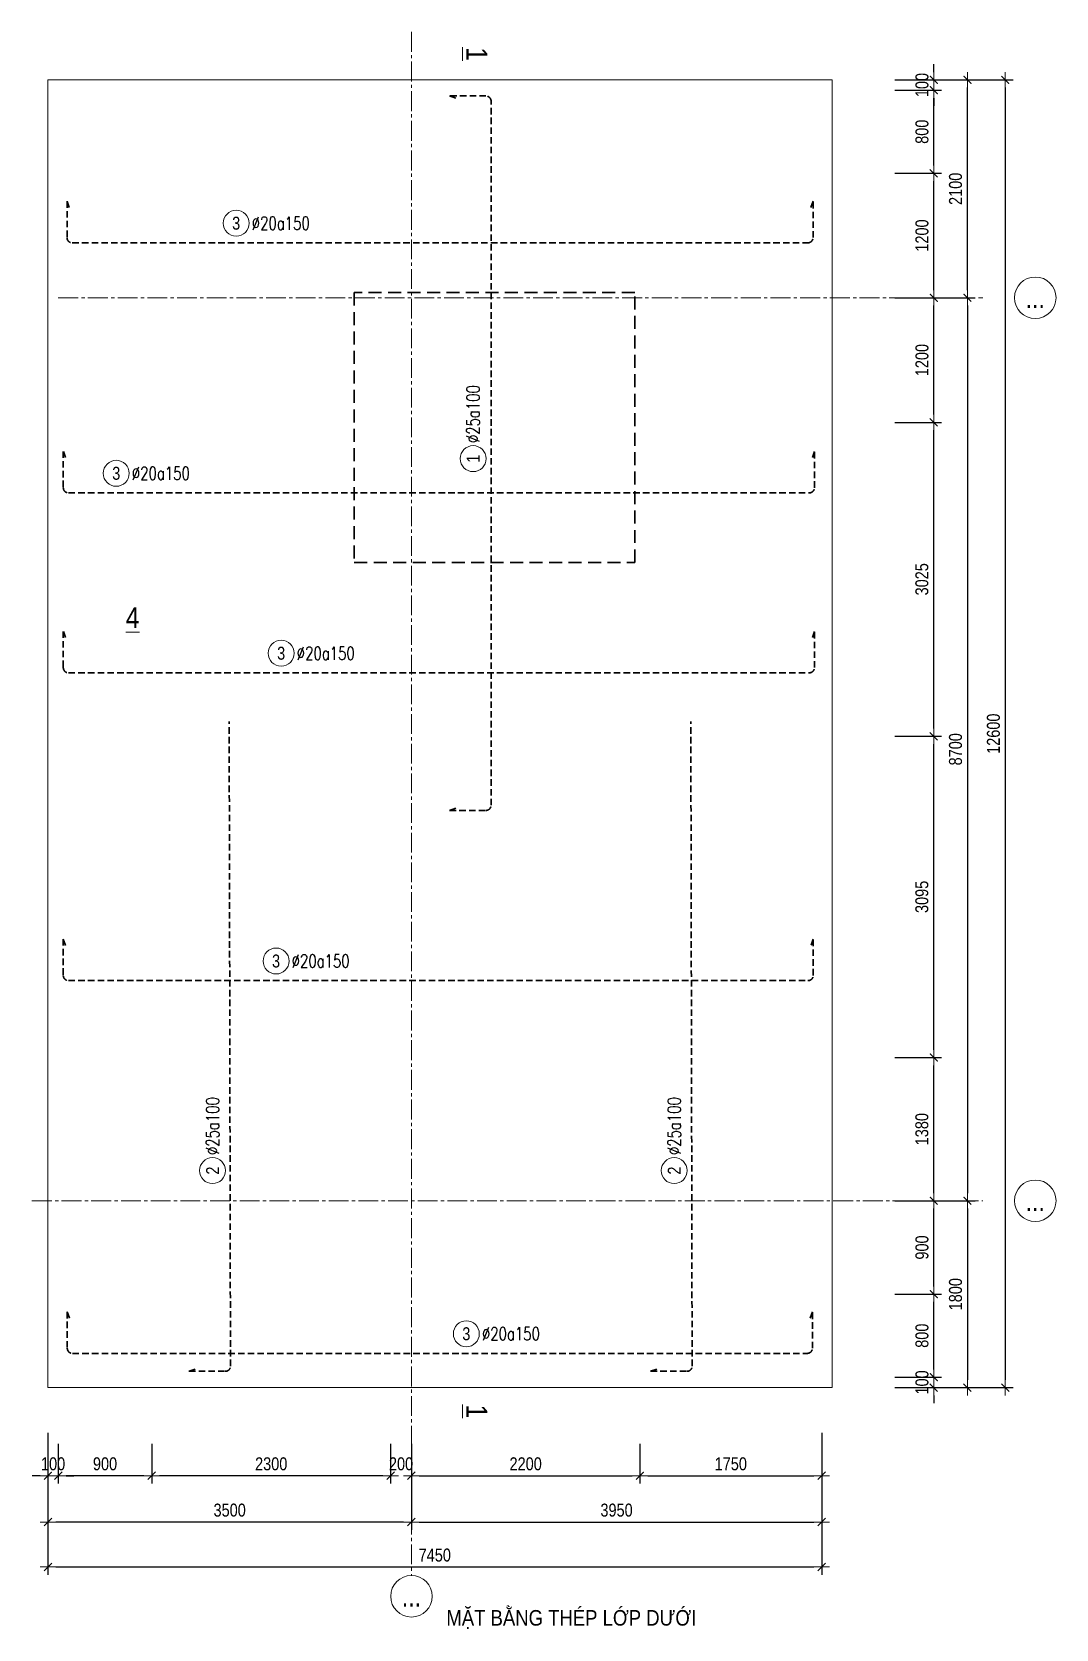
# Model space of a CAD drawing. Header units: millimetres. Extents: x -134772 to 84392, y -129535 to 67259.
# Drawn here: x 48954 to 58813, y -1784 to 13604 of the extents above; entities that cross this region are included whole.
import ezdxf
from ezdxf.enums import TextEntityAlignment as Align

# ---------------------------------------------------------------- set-up
doc = ezdxf.new("R2010")
doc.units = ezdxf.units.MM
doc.header["$MEASUREMENT"] = 0
doc.linetypes.add('CENTER2', pattern=[28.575, 19.05, -3.175, 3.175, -3.175])
doc.linetypes.add('DASHED2', pattern=[0.375, 0.25, -0.125])
doc.layers.get('Defpoints').update_dxf_attribs({"color": 252})
for name, color, linetype, lineweight in [('NDC_S_AXIS', 5, 'CENTER2', 15), ('NDC_S_DIM', 1, 'Continuous', 9), ('NDC_S_HATCH MATERIAL', 8, 'Continuous', 13), ('NDC_S_REBAR', 4, 'Continuous', 35), ('NDC_S_VN TEXT', 7, 'Continuous', 9), ('NDC_S_VN TITLE', 6, 'Continuous', 9)]:
    doc.layers.add(name, color=color, linetype=linetype, lineweight=lineweight)
doc.styles.add('ARIAL', font='arial.ttf', dxfattribs={"width": 0.8})
doc.styles.add('NDC_ARIAL', font='arial.ttf', dxfattribs={"width": 0.8})
doc.styles.add('NDC_ROMANS', font='romans.shx', dxfattribs={"width": 0.8})
doc.dimstyles.new('NDC_dim_50', dxfattribs={"dimscale": 50, "dimtxt": 2.5, "dimasz": 1.5, "dimexe": 1.5, "dimexo": 0, "dimgap": 1, "dimtad": 1, "dimdec": 0, "dimzin": 0, "dimdsep": 46, "dimtxsty": 'ARIAL', "dimblk": 'DIMMARK', "dimcen": 0.09, "dimdle": 1.2, "dimclrd": 1, "dimclre": 1, "dimclrt": 3, "dimadec": 0, "dimazin": 0, "dimtfac": 1, "dimtdec": 0, "dimtix": 1, "dimtofl": 0, "dimtmove": 0, "dimatfit": 3, "dimfxl": 6, "dimtolj": 1, "dimtzin": 0, "dimarcsym": 0})

# ---------------------------------------------------------------- blocks, each defined once
blk = doc.blocks.new('DIMMARK')
at = {"layer": 'NDC_S_DIM', "color": 1}
blk.add_line((-1.5, 0), (1, 0), dxfattribs=at)
at = {"layer": 'NDC_S_DIM', "color": 2, "const_width": 0.15}
blk.add_lwpolyline([(-0.5, -0.5), (0.5, 0.5)], dxfattribs=at)
blk = doc.blocks.new('*D430')
at = {"layer": 'Defpoints', "color": 0, "transparency": 16777216}
for p in [(52407, 0), (52607, 0), (52607, -307)]:
    blk.add_point(p, dxfattribs=at)
at = {"layer": 'NDC_S_DIM', "color": 1, "lineweight": -2, "transparency": 16777216}
for p, q in [((52407, 0), (52407, -382)), ((52607, 0), (52607, -382)), ((52332, -307), (52257, -307)), ((52682, -307), (52757, -307))]:
    blk.add_line(p, q, dxfattribs=at)
at = {"layer": 'NDC_S_DIM', "color": 1, "lineweight": -2, "transparency": 16777216, "xscale": 75, "yscale": 75, "zscale": 75}
blk.add_blockref('DIMMARK', (52407, -307), dxfattribs=at)
at = {"layer": 'NDC_S_DIM', "color": 1, "lineweight": -2, "transparency": 16777216, "xscale": 75, "yscale": 75, "zscale": 75, "rotation": 180}
blk.add_blockref('DIMMARK', (52607, -307), dxfattribs=at)
at = {"layer": 'NDC_S_DIM', "color": 3, "transparency": 16777216, "insert": (52507, -193), "char_height": 125, "attachment_point": 5, "style": 'ARIAL'}
blk.add_mtext('\\A1;200', dxfattribs=at)
blk = doc.blocks.new('*D431')
at = {"layer": 'Defpoints', "color": 0, "transparency": 16777216}
for p in [(52607, 0), (54807, -1), (54807, -307)]:
    blk.add_point(p, dxfattribs=at)
at = {"layer": 'NDC_S_DIM', "color": 1, "lineweight": -2, "transparency": 16777216}
for p, q in [((52607, 0), (52607, -382)), ((54807, -1), (54807, -382)), ((52682, -307), (54732, -307))]:
    blk.add_line(p, q, dxfattribs=at)
at = {"layer": 'NDC_S_DIM', "color": 1, "lineweight": -2, "transparency": 16777216, "xscale": 75, "yscale": 75, "zscale": 75, "rotation": 180}
blk.add_blockref('DIMMARK', (52607, -307), dxfattribs=at)
at = {"layer": 'NDC_S_DIM', "color": 1, "lineweight": -2, "transparency": 16777216, "xscale": 75, "yscale": 75, "zscale": 75}
blk.add_blockref('DIMMARK', (54807, -307), dxfattribs=at)
at = {"layer": 'NDC_S_DIM', "color": 3, "transparency": 16777216, "insert": (53707, -193), "char_height": 125, "attachment_point": 5, "style": 'ARIAL'}
blk.add_mtext('\\A1;2200', dxfattribs=at)
blk = doc.blocks.new('*D432')
at = {"layer": 'Defpoints', "color": 0, "transparency": 16777216}
for p in [(50107, 0), (52407, 0), (50107, -307)]:
    blk.add_point(p, dxfattribs=at)
at = {"layer": 'NDC_S_DIM', "color": 1, "lineweight": -2, "transparency": 16777216}
for p, q in [((50107, 0), (50107, -382)), ((52407, 0), (52407, -382)), ((52332, -307), (50182, -307))]:
    blk.add_line(p, q, dxfattribs=at)
at = {"layer": 'NDC_S_DIM', "color": 1, "lineweight": -2, "transparency": 16777216, "xscale": 75, "yscale": 75, "zscale": 75, "rotation": 180}
blk.add_blockref('DIMMARK', (50107, -307), dxfattribs=at)
at = {"layer": 'NDC_S_DIM', "color": 1, "lineweight": -2, "transparency": 16777216, "xscale": 75, "yscale": 75, "zscale": 75}
blk.add_blockref('DIMMARK', (52407, -307), dxfattribs=at)
at = {"layer": 'NDC_S_DIM', "color": 3, "transparency": 16777216, "insert": (51257, -193), "char_height": 125, "attachment_point": 5, "style": 'ARIAL'}
blk.add_mtext('\\A1;2300', dxfattribs=at)
blk = doc.blocks.new('*D433')
at = {"layer": 'Defpoints', "color": 0, "transparency": 16777216}
for p in [(49107, 0), (49207, 0), (49107, -307)]:
    blk.add_point(p, dxfattribs=at)
at = {"layer": 'NDC_S_DIM', "color": 1, "lineweight": -2, "transparency": 16777216}
for p, q in [((49107, 0), (49107, -382)), ((49207, 0), (49207, -382)), ((49032, -307), (48957, -307)), ((49282, -307), (49357, -307))]:
    blk.add_line(p, q, dxfattribs=at)
at = {"layer": 'NDC_S_DIM', "color": 1, "lineweight": -2, "transparency": 16777216, "xscale": 75, "yscale": 75, "zscale": 75}
blk.add_blockref('DIMMARK', (49107, -307), dxfattribs=at)
at = {"layer": 'NDC_S_DIM', "color": 1, "lineweight": -2, "transparency": 16777216, "xscale": 75, "yscale": 75, "zscale": 75, "rotation": 180}
blk.add_blockref('DIMMARK', (49207, -307), dxfattribs=at)
at = {"layer": 'NDC_S_DIM', "color": 3, "transparency": 16777216, "insert": (49157, -193), "char_height": 125, "attachment_point": 5, "style": 'ARIAL'}
blk.add_mtext('\\A1;100', dxfattribs=at)
blk = doc.blocks.new('*D434')
at = {"layer": 'Defpoints', "color": 0, "transparency": 16777216}
for p in [(52607, -382), (56557, -382), (56557, -753)]:
    blk.add_point(p, dxfattribs=at)
at = {"layer": 'NDC_S_DIM', "color": 1, "lineweight": -2, "transparency": 16777216}
for p, q in [((52607, -382), (52607, -828)), ((56557, -382), (56557, -828)), ((52682, -753), (56482, -753))]:
    blk.add_line(p, q, dxfattribs=at)
at = {"layer": 'NDC_S_DIM', "color": 1, "lineweight": -2, "transparency": 16777216, "xscale": 75, "yscale": 75, "zscale": 75, "rotation": 180}
blk.add_blockref('DIMMARK', (52607, -753), dxfattribs=at)
at = {"layer": 'NDC_S_DIM', "color": 1, "lineweight": -2, "transparency": 16777216, "xscale": 75, "yscale": 75, "zscale": 75}
blk.add_blockref('DIMMARK', (56557, -753), dxfattribs=at)
at = {"layer": 'NDC_S_DIM', "color": 3, "transparency": 16777216, "insert": (54582, -639), "char_height": 125, "attachment_point": 5, "style": 'ARIAL'}
blk.add_mtext('\\A1;3950', dxfattribs=at)
blk = doc.blocks.new('*D435')
at = {"layer": 'Defpoints', "color": 0, "transparency": 16777216}
for p in [(49107, -382), (52607, -382), (49107, -753)]:
    blk.add_point(p, dxfattribs=at)
at = {"layer": 'NDC_S_DIM', "color": 1, "lineweight": -2, "transparency": 16777216}
for p, q in [((49107, -382), (49107, -828)), ((52607, -382), (52607, -828)), ((52532, -753), (49182, -753))]:
    blk.add_line(p, q, dxfattribs=at)
at = {"layer": 'NDC_S_DIM', "color": 1, "lineweight": -2, "transparency": 16777216, "xscale": 75, "yscale": 75, "zscale": 75, "rotation": 180}
blk.add_blockref('DIMMARK', (49107, -753), dxfattribs=at)
at = {"layer": 'NDC_S_DIM', "color": 1, "lineweight": -2, "transparency": 16777216, "xscale": 75, "yscale": 75, "zscale": 75}
blk.add_blockref('DIMMARK', (52607, -753), dxfattribs=at)
at = {"layer": 'NDC_S_DIM', "color": 3, "transparency": 16777216, "insert": (50857, -639), "char_height": 125, "attachment_point": 5, "style": 'ARIAL'}
blk.add_mtext('\\A1;3500', dxfattribs=at)
blk = doc.blocks.new('*D436')
at = {"layer": 'Defpoints', "color": 0, "transparency": 16777216}
for p in [(49107, 105), (56557, 105), (56557, -1186)]:
    blk.add_point(p, dxfattribs=at)
at = {"layer": 'NDC_S_DIM', "color": 1, "lineweight": -2, "transparency": 16777216}
for p, q in [((49107, 105), (49107, -1261)), ((56557, 105), (56557, -1261)), ((49182, -1186), (56482, -1186))]:
    blk.add_line(p, q, dxfattribs=at)
at = {"layer": 'NDC_S_DIM', "color": 1, "lineweight": -2, "transparency": 16777216, "xscale": 75, "yscale": 75, "zscale": 75, "rotation": 180}
blk.add_blockref('DIMMARK', (49107, -1186), dxfattribs=at)
at = {"layer": 'NDC_S_DIM', "color": 1, "lineweight": -2, "transparency": 16777216, "xscale": 75, "yscale": 75, "zscale": 75}
blk.add_blockref('DIMMARK', (56557, -1186), dxfattribs=at)
at = {"layer": 'NDC_S_DIM', "color": 3, "transparency": 16777216, "insert": (52832, -1072), "char_height": 125, "attachment_point": 5, "style": 'ARIAL'}
blk.add_mtext('\\A1;7450', dxfattribs=at)
blk = doc.blocks.new('*D437')
at = {"layer": 'Defpoints', "color": 0, "transparency": 16777216}
for p in [(57260, 642), (57636, 642), (57260, 542)]:
    blk.add_point(p, dxfattribs=at)
at = {"layer": 'NDC_S_DIM', "color": 1, "lineweight": -2, "transparency": 16777216}
for p, q in [((57636, 717), (57636, 792)), ((57260, 642), (57711, 642)), ((57260, 542), (57711, 542)), ((57636, 467), (57636, 392))]:
    blk.add_line(p, q, dxfattribs=at)
at = {"layer": 'NDC_S_DIM', "color": 1, "lineweight": -2, "transparency": 16777216, "xscale": 75, "yscale": 75, "zscale": 75}
for p, rotation in [((57636, 642), 270), ((57636, 542), 90)]:
    blk.add_blockref('DIMMARK', p, dxfattribs=dict(at, rotation=rotation))
at = {"layer": 'NDC_S_DIM', "color": 3, "transparency": 16777216, "insert": (57523, 592), "char_height": 125, "attachment_point": 5, "rotation": 90, "style": 'ARIAL'}
blk.add_mtext('\\A1;100', dxfattribs=at)
blk = doc.blocks.new('*D438')
at = {"layer": 'Defpoints', "color": 0, "transparency": 16777216}
for p in [(57260, 1442), (57636, 1442), (57260, 642)]:
    blk.add_point(p, dxfattribs=at)
at = {"layer": 'NDC_S_DIM', "color": 1, "lineweight": -2, "transparency": 16777216}
for p, q in [((57260, 1442), (57711, 1442)), ((57636, 717), (57636, 1367)), ((57260, 642), (57711, 642))]:
    blk.add_line(p, q, dxfattribs=at)
at = {"layer": 'NDC_S_DIM', "color": 1, "lineweight": -2, "transparency": 16777216, "xscale": 75, "yscale": 75, "zscale": 75}
for p, rotation in [((57636, 1442), 90), ((57636, 642), 270)]:
    blk.add_blockref('DIMMARK', p, dxfattribs=dict(at, rotation=rotation))
at = {"layer": 'NDC_S_DIM', "color": 3, "transparency": 16777216, "insert": (57523, 1042), "char_height": 125, "attachment_point": 5, "rotation": 90, "style": 'ARIAL'}
blk.add_mtext('\\A1;800', dxfattribs=at)
blk = doc.blocks.new('*D439')
at = {"layer": 'Defpoints', "color": 0, "transparency": 16777216}
for p in [(57260, 2342), (57636, 2342), (57260, 1442)]:
    blk.add_point(p, dxfattribs=at)
at = {"layer": 'NDC_S_DIM', "color": 1, "lineweight": -2, "transparency": 16777216}
for p, q in [((57260, 2342), (57711, 2342)), ((57636, 1517), (57636, 2267)), ((57260, 1442), (57711, 1442))]:
    blk.add_line(p, q, dxfattribs=at)
at = {"layer": 'NDC_S_DIM', "color": 1, "lineweight": -2, "transparency": 16777216, "xscale": 75, "yscale": 75, "zscale": 75}
for p, rotation in [((57636, 2342), 90), ((57636, 1442), 270)]:
    blk.add_blockref('DIMMARK', p, dxfattribs=dict(at, rotation=rotation))
at = {"layer": 'NDC_S_DIM', "color": 3, "transparency": 16777216, "insert": (57523, 1892), "char_height": 125, "attachment_point": 5, "rotation": 90, "style": 'ARIAL'}
blk.add_mtext('\\A1;900', dxfattribs=at)
blk = doc.blocks.new('*D440')
at = {"layer": 'Defpoints', "color": 0, "transparency": 16777216}
for p in [(57260, 3722), (57636, 3722), (57260, 2342)]:
    blk.add_point(p, dxfattribs=at)
at = {"layer": 'NDC_S_DIM', "color": 1, "lineweight": -2, "transparency": 16777216}
for p, q in [((57260, 3722), (57711, 3722)), ((57636, 2417), (57636, 3647)), ((57260, 2342), (57711, 2342))]:
    blk.add_line(p, q, dxfattribs=at)
at = {"layer": 'NDC_S_DIM', "color": 1, "lineweight": -2, "transparency": 16777216, "xscale": 75, "yscale": 75, "zscale": 75}
for p, rotation in [((57636, 3722), 90), ((57636, 2342), 270)]:
    blk.add_blockref('DIMMARK', p, dxfattribs=dict(at, rotation=rotation))
at = {"layer": 'NDC_S_DIM', "color": 3, "transparency": 16777216, "insert": (57522, 3032), "char_height": 125, "attachment_point": 5, "rotation": 90, "style": 'ARIAL'}
blk.add_mtext('\\A1;1380', dxfattribs=at)
blk = doc.blocks.new('*D441')
at = {"layer": 'Defpoints', "color": 0, "transparency": 16777216}
for p in [(57260, 6817), (57636, 6817), (57260, 3722)]:
    blk.add_point(p, dxfattribs=at)
at = {"layer": 'NDC_S_DIM', "color": 1, "lineweight": -2, "transparency": 16777216}
for p, q in [((57260, 6817), (57711, 6817)), ((57636, 3797), (57636, 6742)), ((57260, 3722), (57711, 3722))]:
    blk.add_line(p, q, dxfattribs=at)
at = {"layer": 'NDC_S_DIM', "color": 1, "lineweight": -2, "transparency": 16777216, "xscale": 75, "yscale": 75, "zscale": 75}
for p, rotation in [((57636, 6817), 90), ((57636, 3722), 270)]:
    blk.add_blockref('DIMMARK', p, dxfattribs=dict(at, rotation=rotation))
at = {"layer": 'NDC_S_DIM', "color": 3, "transparency": 16777216, "insert": (57522, 5270), "char_height": 125, "attachment_point": 5, "rotation": 90, "style": 'ARIAL'}
blk.add_mtext('\\A1;3095', dxfattribs=at)
blk = doc.blocks.new('*D442')
at = {"layer": 'Defpoints', "color": 0, "transparency": 16777216}
for p in [(57260, 9842), (57636, 9842), (57260, 6817)]:
    blk.add_point(p, dxfattribs=at)
at = {"layer": 'NDC_S_DIM', "color": 1, "lineweight": -2, "transparency": 16777216}
for p, q in [((57260, 9842), (57711, 9842)), ((57636, 6892), (57636, 9767)), ((57260, 6817), (57711, 6817))]:
    blk.add_line(p, q, dxfattribs=at)
at = {"layer": 'NDC_S_DIM', "color": 1, "lineweight": -2, "transparency": 16777216, "xscale": 75, "yscale": 75, "zscale": 75}
for p, rotation in [((57636, 9842), 90), ((57636, 6817), 270)]:
    blk.add_blockref('DIMMARK', p, dxfattribs=dict(at, rotation=rotation))
at = {"layer": 'NDC_S_DIM', "color": 3, "transparency": 16777216, "insert": (57522, 8330), "char_height": 125, "attachment_point": 5, "rotation": 90, "style": 'ARIAL'}
blk.add_mtext('\\A1;3025', dxfattribs=at)
blk = doc.blocks.new('*D443')
at = {"layer": 'Defpoints', "color": 0, "transparency": 16777216}
for p in [(57260, 11042), (57636, 11042), (57260, 9842)]:
    blk.add_point(p, dxfattribs=at)
at = {"layer": 'NDC_S_DIM', "color": 1, "lineweight": -2, "transparency": 16777216}
for p, q in [((57260, 11042), (57711, 11042)), ((57636, 9917), (57636, 10967)), ((57260, 9842), (57711, 9842))]:
    blk.add_line(p, q, dxfattribs=at)
at = {"layer": 'NDC_S_DIM', "color": 1, "lineweight": -2, "transparency": 16777216, "xscale": 75, "yscale": 75, "zscale": 75}
for p, rotation in [((57636, 11042), 90), ((57636, 9842), 270)]:
    blk.add_blockref('DIMMARK', p, dxfattribs=dict(at, rotation=rotation))
at = {"layer": 'NDC_S_DIM', "color": 3, "transparency": 16777216, "insert": (57523, 10442), "char_height": 125, "attachment_point": 5, "rotation": 90, "style": 'ARIAL'}
blk.add_mtext('\\A1;1200', dxfattribs=at)
blk = doc.blocks.new('*D444')
at = {"layer": 'Defpoints', "color": 0, "transparency": 16777216}
for p in [(57260, 12242), (57636, 12242), (57260, 11042)]:
    blk.add_point(p, dxfattribs=at)
at = {"layer": 'NDC_S_DIM', "color": 1, "lineweight": -2, "transparency": 16777216}
for p, q in [((57260, 12242), (57711, 12242)), ((57636, 11117), (57636, 12167)), ((57260, 11042), (57711, 11042))]:
    blk.add_line(p, q, dxfattribs=at)
at = {"layer": 'NDC_S_DIM', "color": 1, "lineweight": -2, "transparency": 16777216, "xscale": 75, "yscale": 75, "zscale": 75}
for p, rotation in [((57636, 12242), 90), ((57636, 11042), 270)]:
    blk.add_blockref('DIMMARK', p, dxfattribs=dict(at, rotation=rotation))
at = {"layer": 'NDC_S_DIM', "color": 3, "transparency": 16777216, "insert": (57523, 11642), "char_height": 125, "attachment_point": 5, "rotation": 90, "style": 'ARIAL'}
blk.add_mtext('\\A1;1200', dxfattribs=at)
blk = doc.blocks.new('*D445')
at = {"layer": 'Defpoints', "color": 0, "transparency": 16777216}
for p in [(57260, 13042), (57636, 13042), (57260, 12242)]:
    blk.add_point(p, dxfattribs=at)
at = {"layer": 'NDC_S_DIM', "color": 1, "lineweight": -2, "transparency": 16777216}
for p, q in [((57260, 13042), (57711, 13042)), ((57636, 12317), (57636, 12967)), ((57260, 12242), (57711, 12242))]:
    blk.add_line(p, q, dxfattribs=at)
at = {"layer": 'NDC_S_DIM', "color": 1, "lineweight": -2, "transparency": 16777216, "xscale": 75, "yscale": 75, "zscale": 75}
for p, rotation in [((57636, 13042), 90), ((57636, 12242), 270)]:
    blk.add_blockref('DIMMARK', p, dxfattribs=dict(at, rotation=rotation))
at = {"layer": 'NDC_S_DIM', "color": 3, "transparency": 16777216, "insert": (57523, 12642), "char_height": 125, "attachment_point": 5, "rotation": 90, "style": 'ARIAL'}
blk.add_mtext('\\A1;800', dxfattribs=at)
blk = doc.blocks.new('*D446')
at = {"layer": 'Defpoints', "color": 0, "transparency": 16777216}
for p in [(57260, 13142), (57636, 13142), (57260, 13042)]:
    blk.add_point(p, dxfattribs=at)
at = {"layer": 'NDC_S_DIM', "color": 1, "lineweight": -2, "transparency": 16777216}
for p, q in [((57636, 13217), (57636, 13292)), ((57260, 13142), (57711, 13142)), ((57260, 13042), (57711, 13042)), ((57636, 12967), (57636, 12892))]:
    blk.add_line(p, q, dxfattribs=at)
at = {"layer": 'NDC_S_DIM', "color": 1, "lineweight": -2, "transparency": 16777216, "xscale": 75, "yscale": 75, "zscale": 75}
for p, rotation in [((57636, 13142), 270), ((57636, 13042), 90)]:
    blk.add_blockref('DIMMARK', p, dxfattribs=dict(at, rotation=rotation))
at = {"layer": 'NDC_S_DIM', "color": 3, "transparency": 16777216, "insert": (57523, 13092), "char_height": 125, "attachment_point": 5, "rotation": 90, "style": 'ARIAL'}
blk.add_mtext('\\A1;100', dxfattribs=at)
blk = doc.blocks.new('*D447')
at = {"layer": 'Defpoints', "color": 0, "transparency": 16777216}
for p in [(57636, 11042), (57636, 2342), (57960, 2342)]:
    blk.add_point(p, dxfattribs=at)
at = {"layer": 'NDC_S_DIM', "color": 1, "lineweight": -2, "transparency": 16777216}
for p, q in [((57636, 11042), (58035, 11042)), ((57960, 10967), (57960, 2417)), ((57636, 2342), (58035, 2342))]:
    blk.add_line(p, q, dxfattribs=at)
at = {"layer": 'NDC_S_DIM', "color": 1, "lineweight": -2, "transparency": 16777216, "xscale": 75, "yscale": 75, "zscale": 75}
for p, rotation in [((57960, 11042), 90), ((57960, 2342), 270)]:
    blk.add_blockref('DIMMARK', p, dxfattribs=dict(at, rotation=rotation))
at = {"layer": 'NDC_S_DIM', "color": 3, "transparency": 16777216, "insert": (57846, 6692), "char_height": 125, "attachment_point": 5, "rotation": 90, "style": 'ARIAL'}
blk.add_mtext('\\A1;8700', dxfattribs=at)
blk = doc.blocks.new('*D448')
at = {"layer": 'Defpoints', "color": 0, "transparency": 16777216}
for p in [(57636, 2342), (57260, 542), (57960, 542)]:
    blk.add_point(p, dxfattribs=at)
at = {"layer": 'NDC_S_DIM', "color": 1, "lineweight": -2, "transparency": 16777216}
for p, q in [((57636, 2342), (58035, 2342)), ((57960, 2267), (57960, 617)), ((57260, 542), (58035, 542))]:
    blk.add_line(p, q, dxfattribs=at)
at = {"layer": 'NDC_S_DIM', "color": 1, "lineweight": -2, "transparency": 16777216, "xscale": 75, "yscale": 75, "zscale": 75}
for p, rotation in [((57960, 2342), 90), ((57960, 542), 270)]:
    blk.add_blockref('DIMMARK', p, dxfattribs=dict(at, rotation=rotation))
at = {"layer": 'NDC_S_DIM', "color": 3, "transparency": 16777216, "insert": (57846, 1442), "char_height": 125, "attachment_point": 5, "rotation": 90, "style": 'ARIAL'}
blk.add_mtext('\\A1;1800', dxfattribs=at)
blk = doc.blocks.new('*D449')
at = {"layer": 'Defpoints', "color": 0, "transparency": 16777216}
for p in [(57260, 13142), (57960, 13142), (57636, 11042)]:
    blk.add_point(p, dxfattribs=at)
at = {"layer": 'NDC_S_DIM', "color": 1, "lineweight": -2, "transparency": 16777216}
for p, q in [((57260, 13142), (58035, 13142)), ((57960, 11117), (57960, 13067)), ((57636, 11042), (58035, 11042))]:
    blk.add_line(p, q, dxfattribs=at)
at = {"layer": 'NDC_S_DIM', "color": 1, "lineweight": -2, "transparency": 16777216, "xscale": 75, "yscale": 75, "zscale": 75}
for p, rotation in [((57960, 13142), 90), ((57960, 11042), 270)]:
    blk.add_blockref('DIMMARK', p, dxfattribs=dict(at, rotation=rotation))
at = {"layer": 'NDC_S_DIM', "color": 3, "transparency": 16777216, "insert": (57846, 12092), "char_height": 125, "attachment_point": 5, "rotation": 90, "style": 'ARIAL'}
blk.add_mtext('\\A1;2100', dxfattribs=at)
blk = doc.blocks.new('*D450')
at = {"layer": 'Defpoints', "color": 0, "transparency": 16777216}
for p in [(57260, 13142), (57260, 542), (58325, 542)]:
    blk.add_point(p, dxfattribs=at)
at = {"layer": 'NDC_S_DIM', "color": 1, "lineweight": -2, "transparency": 16777216}
for p, q in [((57260, 13142), (58400, 13142)), ((58325, 13067), (58325, 617)), ((57260, 542), (58400, 542))]:
    blk.add_line(p, q, dxfattribs=at)
at = {"layer": 'NDC_S_DIM', "color": 1, "lineweight": -2, "transparency": 16777216, "xscale": 75, "yscale": 75, "zscale": 75}
for p, rotation in [((58325, 13142), 90), ((58325, 542), 270)]:
    blk.add_blockref('DIMMARK', p, dxfattribs=dict(at, rotation=rotation))
at = {"layer": 'NDC_S_DIM', "color": 3, "transparency": 16777216, "insert": (58211, 6842), "char_height": 125, "attachment_point": 5, "rotation": 90, "style": 'ARIAL'}
blk.add_mtext('\\A1;12600', dxfattribs=at)
blk = doc.blocks.new('*U8')
at = {"layer": 'NDC_S_DIM'}
blk.add_circle((0, 0), 5, dxfattribs=at)
at = {"color": 7, "style": 'ARIAL', "width": 0.8}
blk.add_attdef('GRID', text='', height=5, dxfattribs=at).set_placement((0, 0), align=Align.MIDDLE)
blk = doc.blocks.new('*D451')
at = {"layer": 'Defpoints', "color": 0, "transparency": 16777216}
for p in [(54807, -1), (56557, -1), (56557, -307)]:
    blk.add_point(p, dxfattribs=at)
at = {"layer": 'NDC_S_DIM', "color": 1, "lineweight": -2, "transparency": 16777216}
for p, q in [((54807, -1), (54807, -382)), ((56557, -1), (56557, -382)), ((54882, -307), (56482, -307))]:
    blk.add_line(p, q, dxfattribs=at)
at = {"layer": 'NDC_S_DIM', "color": 1, "lineweight": -2, "transparency": 16777216, "xscale": 75, "yscale": 75, "zscale": 75, "rotation": 180}
blk.add_blockref('DIMMARK', (54807, -307), dxfattribs=at)
at = {"layer": 'NDC_S_DIM', "color": 1, "lineweight": -2, "transparency": 16777216, "xscale": 75, "yscale": 75, "zscale": 75}
blk.add_blockref('DIMMARK', (56557, -307), dxfattribs=at)
at = {"layer": 'NDC_S_DIM', "color": 3, "transparency": 16777216, "insert": (55682, -193), "char_height": 125, "attachment_point": 5, "style": 'ARIAL'}
blk.add_mtext('\\A1;1750', dxfattribs=at)
blk = doc.blocks.new('*D452')
at = {"layer": 'Defpoints', "color": 0, "transparency": 16777216}
for p in [(49207, 0), (50107, 0), (49207, -307)]:
    blk.add_point(p, dxfattribs=at)
at = {"layer": 'NDC_S_DIM', "color": 1, "lineweight": -2, "transparency": 16777216}
for p, q in [((49207, 0), (49207, -382)), ((50107, 0), (50107, -382)), ((50032, -307), (49282, -307))]:
    blk.add_line(p, q, dxfattribs=at)
at = {"layer": 'NDC_S_DIM', "color": 1, "lineweight": -2, "transparency": 16777216, "xscale": 75, "yscale": 75, "zscale": 75, "rotation": 180}
blk.add_blockref('DIMMARK', (49207, -307), dxfattribs=at)
at = {"layer": 'NDC_S_DIM', "color": 1, "lineweight": -2, "transparency": 16777216, "xscale": 75, "yscale": 75, "zscale": 75}
blk.add_blockref('DIMMARK', (50107, -307), dxfattribs=at)
at = {"layer": 'NDC_S_DIM', "color": 3, "transparency": 16777216, "insert": (49657, -193), "char_height": 125, "attachment_point": 5, "style": 'ARIAL'}
blk.add_mtext('\\A1;900', dxfattribs=at)
blk = doc.blocks.new('*U631')
blk.add_circle((-2.5, 0), 2.5)
at = {"layer": 'NDC_S_VN TEXT', "color": 7, "style": 'ARIAL', "width": 0.8}
blk.add_attdef('SH2', text='', height=2.5, dxfattribs=at).set_placement((-2.5, 0), align=Align.MIDDLE)
at = {"layer": 'NDC_S_VN TEXT', "color": 3, "style": 'NDC_ROMANS', "width": 0.75}
blk.add_attdef('DKKC1', (0.5, -1.25), '', height=2.5, dxfattribs=at)

msp = doc.modelspace()

# ---------------------------------------------------------------- linework, layer by layer
at = {"layer": 'NDC_S_AXIS', "ltscale": 10}
for p, q in [((52607.3, 13603.5), (52607.3, -1268.6)), ((49207.3, 11042.2), (58107.5, 11042.2)), ((48953.6, 2342.2), (58107.5, 2342.2))]:
    msp.add_line(p, q, dxfattribs=at)
at = {"layer": 'NDC_S_HATCH MATERIAL', "ltscale": 100}
msp.add_lwpolyline([(56657.3, 13142.2), (49107.3, 13142.2), (49107.3, 542.2), (56657.3, 542.2)], close=True, dxfattribs=at)
at = {"layer": 'NDC_S_REBAR', "linetype": 'DASHED2', "ltscale": 250}
for points in [[(53034.1, 6123.2), (52974.1, 6103.2), (53324.1, 6103.2, 0.4142136), (53374.1, 6153.2), (53374.1, 12936.5, 0.4142136), (53324.1, 12986.5), (52974.1, 12986.5), (53034.1, 12966.5)], [(49311, 11911.7), (49291, 11971.7), (49291, 11621.7, 0.4142136), (49341, 11571.7), (56423.5, 11571.7, 0.4142136), (56473.5, 11621.7), (56473.5, 11971.7), (56453.5, 11911.7)], [(49275.4, 9502), (49255.4, 9562), (49255.4, 9212, 0.4142136), (49305.4, 9162), (56437, 9162, 0.4142136), (56487, 9212), (56487, 9562), (56467, 9502)], [(49275.4, 7768.5), (49255.4, 7828.5), (49255.4, 7478.5, 0.4142136), (49305.4, 7428.5), (56437, 7428.5, 0.4142136), (56487, 7478.5), (56487, 7828.5), (56467, 7768.5)], [(50524.9, 718.8), (50464.9, 698.8), (50814.9, 698.8, 0.4142136), (50864.9, 748.8), (50852.3, 6960.4)], [(54969.7, 718.8), (54909.7, 698.8), (55259.7, 698.8, 0.4142136), (55309.7, 748.8), (55297.1, 6960.4)], [(49275.1, 4803), (49255.1, 4863), (49255.1, 4513, 0.4142136), (49305.1, 4463), (56425.2, 4463, 0.4142136), (56475.2, 4513), (56475.2, 4863), (56455.2, 4803)], [(49313.6, 1211.7), (49293.6, 1271.7), (49293.6, 921.7, 0.4142136), (49343.6, 871.7), (56417.5, 871.7, 0.4142136), (56467.5, 921.7), (56467.5, 1271.7), (56447.5, 1211.7)]]:
    msp.add_lwpolyline(points, format="xyb", dxfattribs=at)
at = {"layer": 'NDC_S_REBAR', "color": 8, "linetype": 'DASHED2', "ltscale": 500}
msp.add_lwpolyline([(54757.3, 8492.2), (54757.3, 11092.2), (52057.3, 11092.2), (52057.3, 8492.2)], close=True, dxfattribs=at)

# ---------------------------------------------------------------- block references
at = {"layer": 'NDC_S_AXIS', "xscale": 40, "yscale": 40, "zscale": 40}
for p in [(58613.4, 11042.2), (58613.4, 2342.2), (52607.3, -1468.6)]:
    msp.add_blockref('*U8', p, dxfattribs=at).add_auto_attribs({'GRID': '...'})
at = {"layer": 'NDC_S_DIM', "ltscale": 0.005, "xscale": 50, "yscale": 50, "zscale": 50}
for p in [(51044.8, 11760.9), (49890.3, 9351.2), (51477.9, 7617.7), (51428.8, 4652.2), (53260.8, 1060.9)]:
    msp.add_blockref('*U631', p, dxfattribs=at).add_auto_attribs({'SH2': '3', 'DKKC1': '%%C20a150'})
at = {"layer": 'NDC_S_DIM', "ltscale": 0.005, "xscale": 50, "yscale": 50, "zscale": 50, "rotation": 90}
for p, values in [((53201.4, 9617.5), {'SH2': '1', 'DKKC1': '%%C25a100'}), ((50692.2, 2757.7), {'SH2': '2', 'DKKC1': '%%C25a100'}), ((55137, 2757.7), {'SH2': '2', 'DKKC1': '%%C25a100'})]:
    msp.add_blockref('*U631', p, dxfattribs=at).add_auto_attribs(values)

# ---------------------------------------------------------------- texts
at = {"layer": 'NDC_S_VN TEXT', "style": 'NDC_ARIAL', "width": 0.85}
msp.add_text('MẶT BẰNG THÉP LỚP DƯỚI', height=150, dxfattribs=at).set_placement((54147.1, -1676.2), align=Align.MIDDLE_CENTER)
at = {"layer": 'NDC_S_VN TITLE', "style": 'NDC_ARIAL', "width": 0.85}
for p in [(53237.2, 13390.7), (53237.2, 312.1)]:
    msp.add_text('%%U1', height=200, rotation=270, dxfattribs=at).set_placement(p, align=Align.MIDDLE_CENTER)
msp.add_text('%%U4', height=200, dxfattribs=at).set_placement((49922.2, 7961.3), align=Align.MIDDLE_CENTER)

# ---------------------------------------------------------------- dimensions: what is measured, and where the dimension line sits
at = {"layer": 'NDC_S_DIM'}
for base, p1, p2, picture, middle in [((57636.4, 13142.2), (57259.7, 13042.2), (57259.7, 13142.2), '*D446', (57522.5, 13092.2)), ((57959.9, 13142.2), (57636.4, 11042.2), (57259.7, 13142.2), '*D449', (57846.1, 12092.2)), ((58325, 542.2), (57259.7, 13142.2), (57259.7, 542.2), '*D450', (58211.2, 6842.2)), ((57636.4, 13042.2), (57259.7, 12242.2), (57259.7, 13042.2), '*D445', (57522.5, 12642.2)), ((57636.4, 12242.2), (57259.7, 11042.2), (57259.7, 12242.2), '*D444', (57522.5, 11642.2)), ((57636.4, 11042.2), (57259.7, 9842.4), (57259.7, 11042.2), '*D443', (57522.5, 10442.3)), ((57959.9, 2342.2), (57636.4, 11042.2), (57636.4, 2342.2), '*D447', (57846.1, 6692.2)), ((57636.4, 9842.4), (57259.7, 6817.2), (57259.7, 9842.4), '*D442', (57522.5, 8329.8)), ((57636.4, 6817.2), (57259.7, 3721.9), (57259.7, 6817.2), '*D441', (57522.5, 5269.5)), ((57636.4, 3721.9), (57259.7, 2342.2), (57259.7, 3721.9), '*D440', (57522.5, 3032)), ((57636.4, 2342.2), (57259.7, 1442.2), (57259.7, 2342.2), '*D439', (57522.5, 1892.2)), ((57959.9, 542.2), (57636.4, 2342.2), (57259.7, 542.2), '*D448', (57846.1, 1442.2)), ((57636.4, 1442.2), (57259.7, 642.2), (57259.7, 1442.2), '*D438', (57522.5, 1042.2)), ((57636.4, 642.2), (57259.7, 542.2), (57259.7, 642.2), '*D437', (57522.5, 592.2))]:
    dim = msp.add_linear_dim(base=base, p1=p1, p2=p2, angle=90, dimstyle='NDC_dim_50', override={"dimtmove": 1}, dxfattribs=at)
    dim.commit()
    dim.dimension.update_dxf_attribs({"geometry": picture, "text_midpoint": middle})
for base, p1, p2, picture, middle in [((56557.3, -1186), (49107.3, 105), (56557.3, 105), '*D436', (52832.3, -1072.2)), ((49107.3, -307.1), (49207.3, -0.2), (49107.3, -0.2), '*D433', (49157.3, -193.3)), ((49207.3, -307.1), (50107.3, -0.2), (49207.3, -0.2), '*D452', (49657.3, -193.3)), ((50107.3, -307.1), (52407.3, -0.2), (50107.3, -0.2), '*D432', (51257.3, -193.2)), ((54807.3, -307.1), (52607.3, -0.2), (54807.3, -1.3), '*D431', (53707.3, -193.3)), ((56557.3, -307.1), (54807.3, -1.3), (56557.3, -1.3), '*D451', (55682.3, -193.3)), ((49107.3, -753), (52607.3, -382.1), (49107.3, -382.1), '*D435', (50857.3, -639.1)), ((56557.3, -753), (52607.3, -382.1), (56557.3, -382.1), '*D434', (54582.3, -639.1))]:
    dim = msp.add_linear_dim(base=base, p1=p1, p2=p2, dimstyle='NDC_dim_50', override={"dimtmove": 1}, dxfattribs=at)
    dim.commit()
    dim.dimension.update_dxf_attribs({"geometry": picture, "text_midpoint": middle})
dim = msp.add_linear_dim(base=(52607.3, -307.1), p1=(52407.3, -0.2), p2=(52607.3, -0.2), dimstyle='NDC_dim_50', dxfattribs=at)
dim.commit()
dim.dimension.update_dxf_attribs({"geometry": '*D430', "text_midpoint": (52507.3, -193.3)})

doc.saveas('drawing.dxf')
